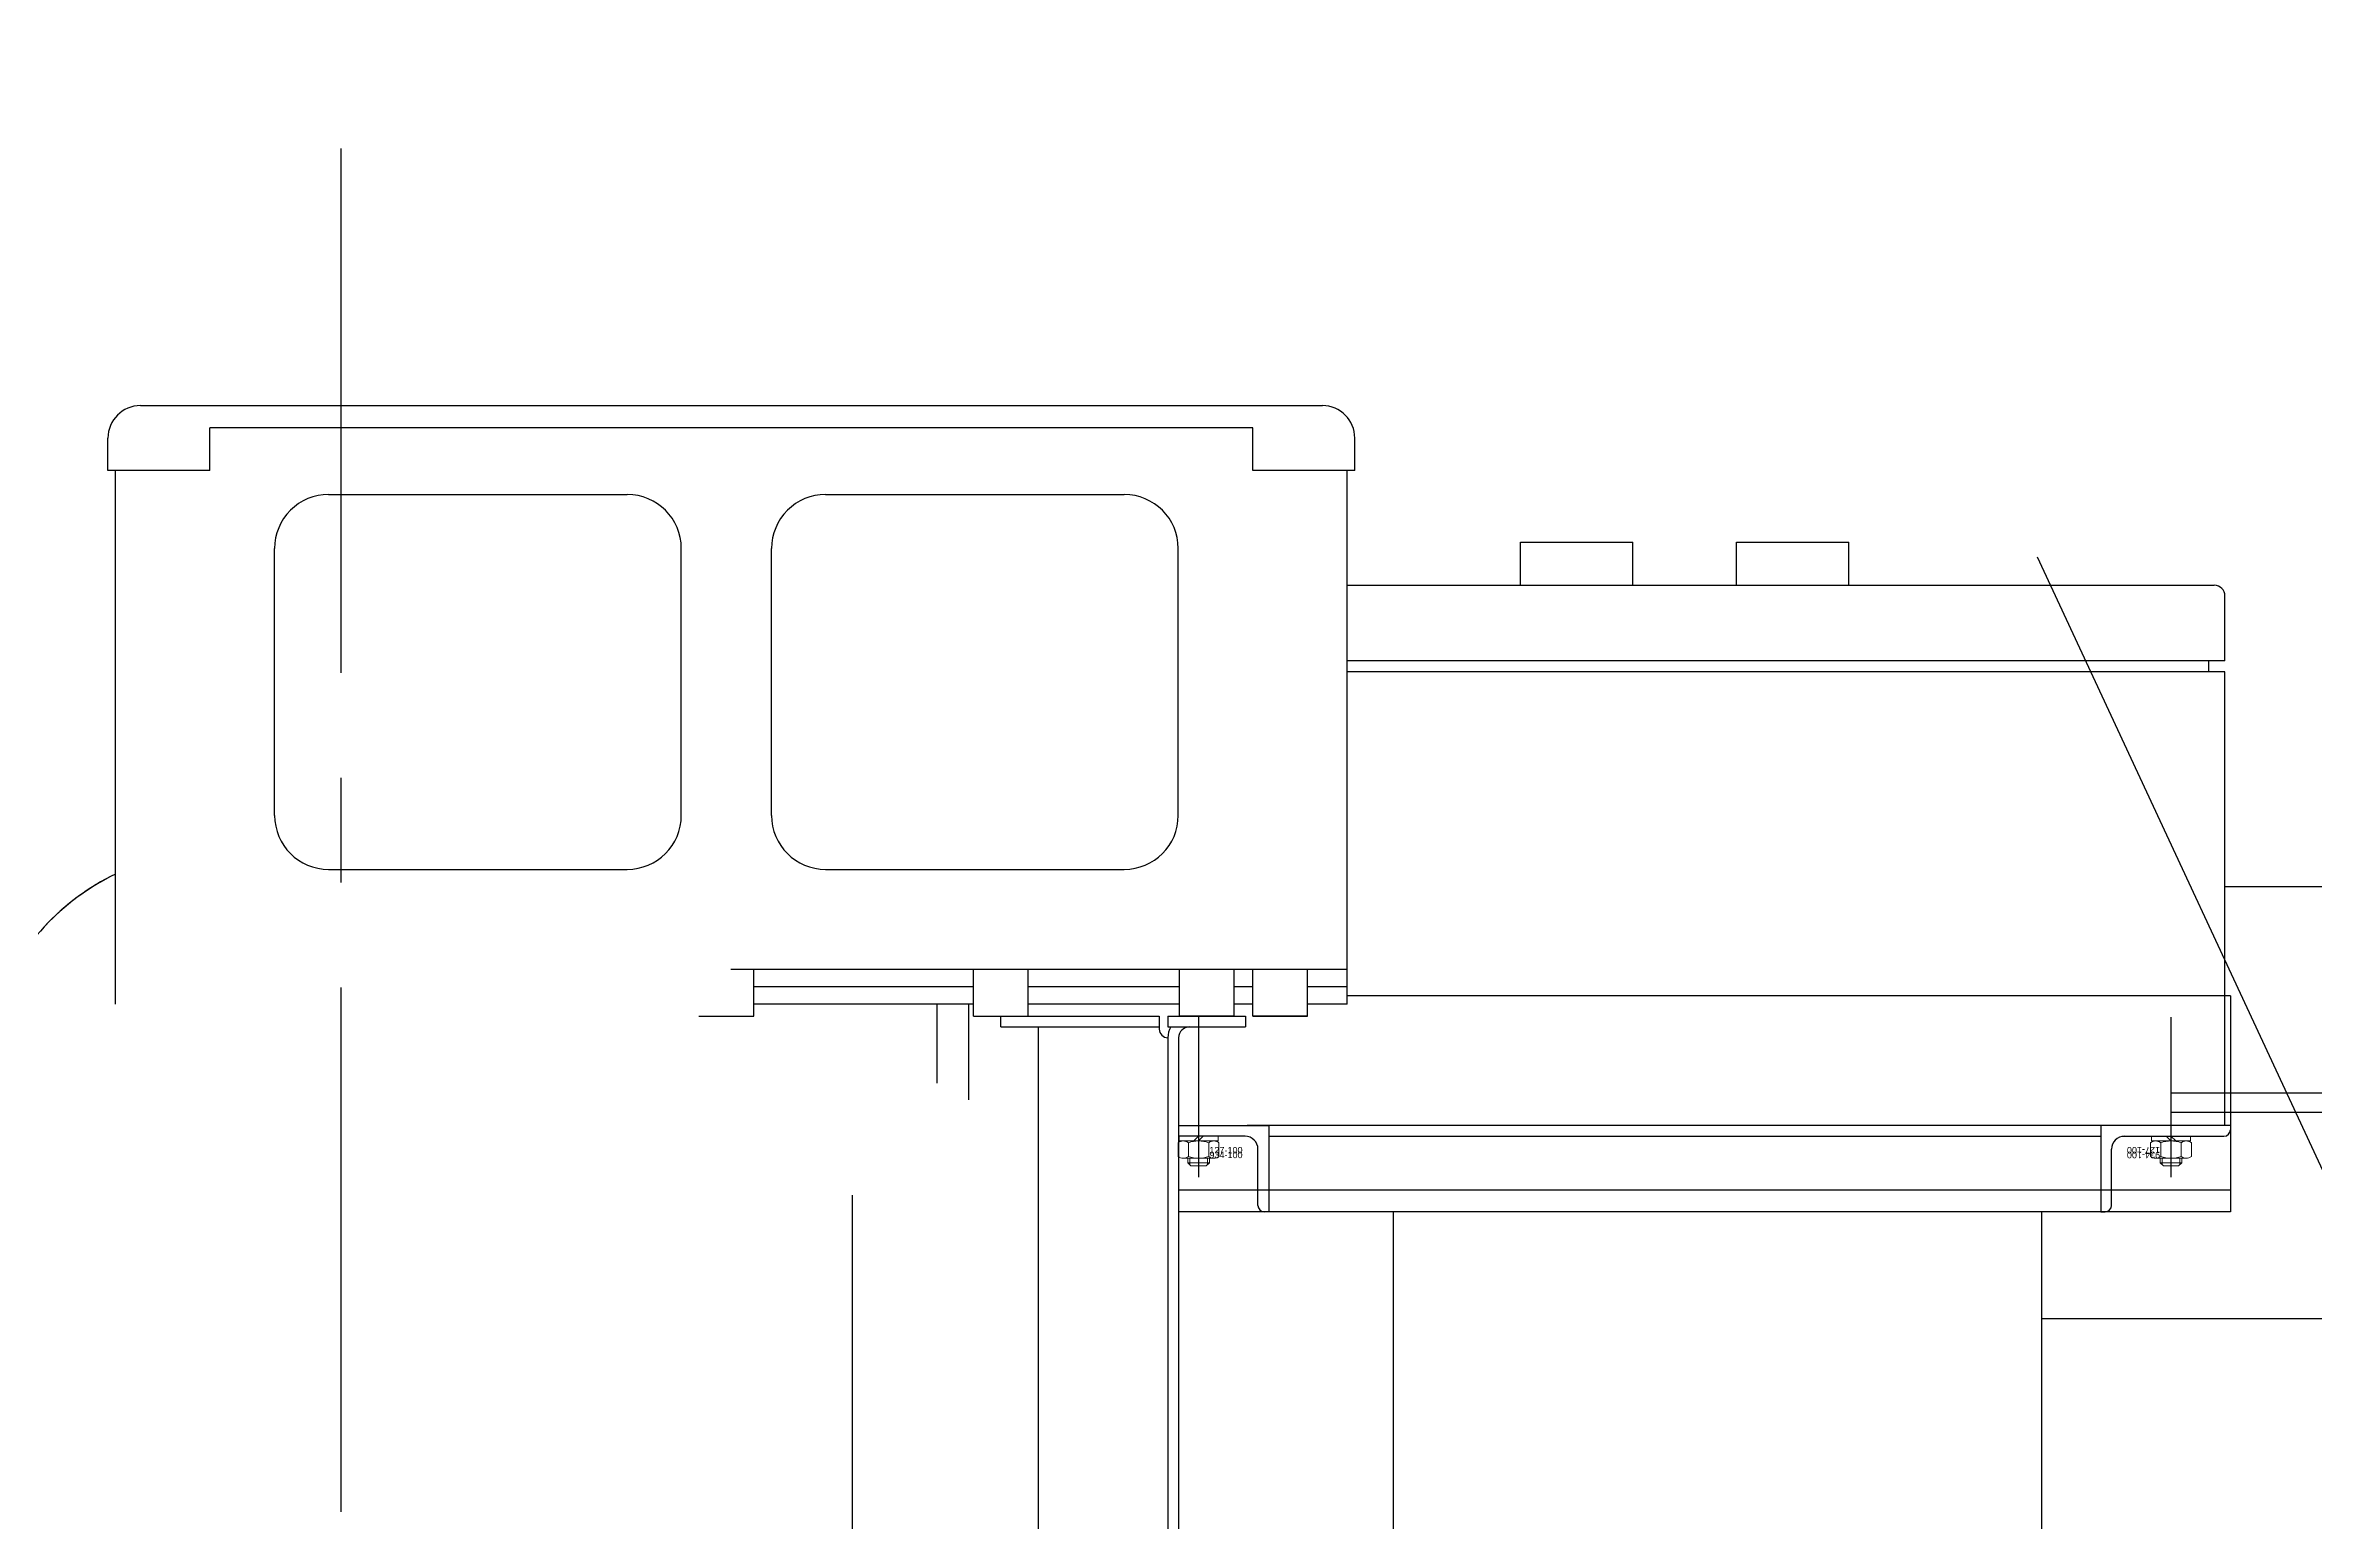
# Model space of a CAD drawing. Header units: millimetres. Extents: x 1638 to 3309, y -435 to 1865.
# Drawn here: x 2380.69 to 2386.1, y -372.32 to -368.8 of the extents above; entities that cross this region are included whole.
import ezdxf

# ---------------------------------------------------------------- set-up
doc = ezdxf.new("R2010")
doc.units = ezdxf.units.MM
for name, pattern in [('CENTER', [2, 1.25, -0.25, 0.25, -0.25]), ('HIDDEN', [9.525, 6.35, -3.175]), ('STRICHPUNKTIERT', [1, 0.5, -0.25, 0, -0.25])]:
    doc.linetypes.add(name, pattern=pattern)
for name, color, linetype in [('25D', 3, 'CENTER'), ('25H', 2, 'HIDDEN'), ('35C', 2, 'Continuous'), ('50C', 7, 'Continuous'), ('GRAPHICS', 2, 'Continuous'), ('MC_1_2_025', 2, 'Continuous'), ('MC_1_7_050', 7, 'Continuous'), ('MC_6_3_025', 3, 'Continuous'), ('MC_9_7_050', 7, 'Continuous'), ('Ref-1', 6, 'CENTER')]:
    doc.layers.add(name, color=color, linetype=linetype)
doc.layers.add('ballast', color=1, linetype='HIDDEN', lineweight=25)
doc.styles.get("Standard").update_dxf_attribs({"font": 'arial.ttf'})

# ---------------------------------------------------------------- blocks, each defined once
blk = doc.blocks.new('EXISTING BALLAST SYSTEM')
at = {"layer": '25D', "color": 8}
for p, q in [((2381.3922, -369.0448), (2381.3922, -379.0165)), ((2383.4367, -371.1153), (2383.4367, -371.4973)), ((2385.7548, -371.1153), (2385.7548, -371.4973)), ((2383.4367, -371.3074), (2383.4367, -371.4874)), ((2385.7548, -371.3074), (2385.7548, -371.4874)), ((2382.611, -371.5396), (2382.611, -376.5484))]:
    blk.add_line(p, q, dxfattribs=at)
at = {"layer": '25H', "color": 8}
for p, q in [((2385.7548, -371.2958), (2390.3331, -371.2958)), ((2385.7548, -371.3422), (2390.3331, -371.3422))]:
    blk.add_line(p, q, dxfattribs=at)
at = {"layer": '35C', "color": 8}
for p, q in [((2385.8835, -370.8039), (2390.3331, -370.8039)), ((2385.4461, -371.8341), (2386.6903, -371.8341))]:
    blk.add_line(p, q, dxfattribs=at)
at = {"layer": '50C', "color": 8}
for p, q in [((2384.2042, -370.0858), (2384.2042, -369.9828)), ((2384.2042, -369.9828), (2384.4721, -369.9828)), ((2384.4721, -370.0858), (2384.4721, -369.9828)), ((2384.7194, -369.9828), (2384.9872, -369.9828)), ((2384.7194, -370.0858), (2384.7194, -369.9828)), ((2384.9872, -370.0858), (2384.9872, -369.9828)), ((2383.7911, -370.0858), (2385.8578, -370.0858)), ((2385.8835, -370.2661), (2385.8835, -370.1116)), ((2385.8835, -370.2661), (2385.8835, -370.1116)), ((2385.8835, -370.2661), (2383.7911, -370.2661)), ((2385.8446, -370.2661), (2385.8446, -370.2919)), ((2385.8835, -370.2919), (2383.7911, -370.2919)), ((2385.8835, -371.3736), (2385.8835, -370.2919)), ((2385.8964, -371.0646), (2383.7911, -371.0646)), ((2385.8964, -371.0646), (2385.8964, -371.5797)), ((2383.3893, -371.3736), (2383.6041, -371.3736)), ((2383.5475, -371.3994), (2383.3893, -371.3994)), ((2385.6389, -371.3736), (2383.5526, -371.3736)), ((2383.6041, -371.3736), (2383.6041, -371.5797)), ((2383.6041, -371.3994), (2385.5873, -371.3994)), ((2385.8964, -371.3736), (2385.5873, -371.3736)), ((2385.5873, -371.3736), (2385.5873, -371.5797)), ((2385.6389, -371.3994), (2385.881, -371.3994)), ((2385.644, -371.3994), (2385.881, -371.3994)), ((2385.8964, -371.3736), (2385.8964, -371.3839)), ((2383.5784, -371.5642), (2383.5784, -371.4303)), ((2385.6131, -371.5642), (2385.6131, -371.4303)), ((2385.8964, -371.5282), (2383.3893, -371.5282)), ((2385.8964, -371.5797), (2383.3893, -371.5797)), ((2383.6041, -371.5797), (2383.5938, -371.5797)), ((2383.9007, -371.5797), (2383.9007, -376.5083)), ((2385.4461, -371.5797), (2385.4461, -376.5083)), ((2385.5873, -371.5797), (2385.5976, -371.5797))]:
    blk.add_line(p, q, dxfattribs=at)
for centre, radius, start, end in [((2385.8578, -370.1116), 0.0258, 0, 90), ((2383.5475, -371.4303), 0.0309, 0, 90), ((2385.644, -371.4303), 0.0309, 90, 180), ((2385.881, -371.3839), 0.0155, 270, 0), ((2383.5938, -371.5642), 0.0155, 180, 270), ((2385.5976, -371.5642), 0.0155, 270, 0)]:
    blk.add_arc(centre, radius, start, end, dxfattribs=at)
at = {"layer": 'GRAPHICS', "color": 8}
for p, q in [((2383.7319, -369.6578), (2380.9142, -369.6578)), ((2383.7319, -369.6578), (2380.9142, -369.6578)), ((2380.8369, -369.8123), (2380.8369, -369.735)), ((2380.8369, -369.8123), (2380.8369, -369.735)), ((2382.3161, -369.7103), (2381.08, -369.7103)), ((2381.08, -369.8123), (2381.08, -369.7103)), ((2383.566, -369.7103), (2382.3161, -369.7103)), ((2383.566, -369.8123), (2383.566, -369.7103)), ((2383.8091, -369.8123), (2383.8091, -369.735)), ((2383.8091, -369.8123), (2383.8091, -369.735)), ((2381.08, -369.8123), (2380.8369, -369.8123)), ((2380.8549, -369.8123), (2380.8369, -369.8123)), ((2380.8549, -371.0846), (2380.8549, -369.8123)), ((2380.8549, -370.7745), (2380.8549, -369.8123)), ((2383.8091, -369.8123), (2383.566, -369.8123)), ((2383.7911, -371.0846), (2383.7911, -369.8123)), ((2383.7911, -371.0846), (2383.7911, -369.8123)), ((2383.8091, -369.8123), (2383.7911, -369.8123)), ((2381.3629, -369.8695), (2382.0748, -369.8695)), ((2381.3629, -369.8695), (2382.0748, -369.8695)), ((2382.5476, -369.8695), (2383.2595, -369.8695)), ((2382.5476, -369.8695), (2383.2595, -369.8695)), ((2381.2341, -370.6344), (2381.2341, -369.9983)), ((2381.2341, -370.6344), (2381.2341, -369.9983)), ((2382.2035, -370.6344), (2382.2035, -369.9983)), ((2382.2035, -370.6344), (2382.2035, -369.9983)), ((2382.4188, -370.6344), (2382.4188, -369.9983)), ((2382.4188, -370.6344), (2382.4188, -369.9983)), ((2383.3883, -370.6344), (2383.3883, -369.9983)), ((2383.3883, -370.6344), (2383.3883, -369.9983)), ((2381.3629, -370.7632), (2382.0748, -370.7632)), ((2381.3629, -370.7632), (2382.0748, -370.7632)), ((2382.5476, -370.7632), (2383.2595, -370.7632)), ((2382.5476, -370.7632), (2383.2595, -370.7632)), ((2383.7911, -371.0022), (2382.3218, -371.0022)), ((2382.3766, -371.113), (2382.3766, -371.0022)), ((2382.9, -371.113), (2382.9, -371.0022)), ((2383.0308, -371.113), (2383.0308, -371.0022)), ((2383.3909, -371.113), (2383.3909, -371.0022)), ((2383.3909, -371.113), (2383.3909, -371.0022)), ((2383.5217, -371.113), (2383.5217, -371.0022)), ((2383.5217, -371.113), (2383.5217, -371.0022)), ((2383.5217, -371.113), (2383.5217, -371.0022)), ((2383.566, -371.113), (2383.566, -371.0022)), ((2383.566, -371.113), (2383.566, -371.0022)), ((2383.6968, -371.113), (2383.6968, -371.0022)), ((2383.6968, -371.113), (2383.6968, -371.0022)), ((2382.9, -371.0434), (2382.3766, -371.0434)), ((2382.9, -371.0847), (2382.3766, -371.0847)), ((2382.8126, -371.0847), (2382.8126, -371.2727)), ((2382.8886, -371.0847), (2382.8886, -371.3126)), ((2383.3909, -371.0434), (2383.0308, -371.0434)), ((2383.3909, -371.0846), (2383.0308, -371.0847)), ((2383.566, -371.0434), (2383.5217, -371.0434)), ((2383.566, -371.0846), (2383.5217, -371.0846)), ((2383.5217, -371.113), (2383.5217, -371.0846)), ((2383.566, -371.0846), (2383.5217, -371.0846)), ((2383.566, -371.113), (2383.566, -371.0846)), ((2383.7911, -371.0434), (2383.6968, -371.0434)), ((2383.7911, -371.0846), (2383.6968, -371.0846)), ((2383.7911, -371.0846), (2383.6968, -371.0846)), ((2383.6968, -371.113), (2383.6968, -371.0846)), ((2382.2458, -371.113), (2382.3766, -371.113)), ((2382.9, -371.113), (2383.0308, -371.113)), ((2382.9654, -371.1387), (2382.9654, -371.113)), ((2382.9654, -371.113), (2383.343, -371.113)), ((2382.9654, -371.1387), (2383.343, -371.1387)), ((2383.0545, -371.1387), (2383.0545, -376.9493)), ((2383.343, -371.113), (2383.343, -371.1439)), ((2383.3636, -371.113), (2383.549, -371.113)), ((2383.3636, -371.113), (2383.3636, -371.1387)), ((2383.3636, -371.113), (2383.3636, -371.1387)), ((2383.3636, -371.113), (2383.3636, -371.1387)), ((2383.3636, -371.1387), (2383.549, -371.1387)), ((2383.5217, -371.113), (2383.3909, -371.113)), ((2383.3909, -371.113), (2383.5217, -371.113)), ((2383.4151, -371.1387), (2383.549, -371.1387)), ((2383.5217, -371.113), (2383.549, -371.113)), ((2383.549, -371.113), (2383.549, -371.1387)), ((2383.549, -371.113), (2383.549, -371.1387)), ((2383.566, -371.113), (2383.6968, -371.113)), ((2383.566, -371.113), (2383.6968, -371.113)), ((2383.6968, -371.113), (2383.566, -371.113)), ((2383.3636, -371.1645), (2383.3636, -376.9235)), ((2383.3893, -371.1642), (2383.3893, -376.9238)), ((2383.3893, -371.1642), (2383.3893, -376.9238))]:
    blk.add_line(p, q, dxfattribs=at)
for centre, radius, start, end in [((2380.9142, -369.735), 0.0773, 90, 180), ((2380.9142, -369.735), 0.0773, 90, 180), ((2383.7319, -369.735), 0.0773, 0, 90), ((2383.7319, -369.735), 0.0773, 0, 90), ((2381.3629, -369.9983), 0.1288, 89.9995, 180), ((2381.3629, -369.9983), 0.1288, 89.9995, 180), ((2382.0748, -369.9983), 0.1288, 0, 89.9995), ((2382.0748, -369.9983), 0.1288, 0, 89.9995), ((2382.5476, -369.9983), 0.1288, 89.9989, 180), ((2382.5476, -369.9983), 0.1288, 89.9989, 180), ((2383.2595, -369.9983), 0.1288, 0, 89.9995), ((2383.2595, -369.9983), 0.1288, 0, 89.9995), ((2381.3629, -370.6344), 0.1288, 180, 270), ((2381.3629, -370.6344), 0.1288, 180, 270), ((2382.0748, -370.6344), 0.1288, 270, 0), ((2382.0748, -370.6344), 0.1288, 270, 0), ((2382.5476, -370.6344), 0.1288, 180, 270), ((2382.5476, -370.6344), 0.1288, 180, 270), ((2383.2595, -370.6344), 0.1288, 270, 0), ((2383.2595, -370.6344), 0.1288, 270, 0), ((2381.1007, -371.2851), 0.5666, 115.704, 158.7848), ((2381.1007, -371.2851), 0.5666, 115.704, 136.7893), ((2383.3636, -371.1439), 0.0206, 180, 270), ((2383.4151, -371.1645), 0.0515, 149.9998, 180), ((2383.4151, -371.1645), 0.0258, 90, 180), ((2383.4151, -371.1645), 0.0258, 90, 180)]:
    blk.add_arc(centre, radius, start, end, dxfattribs=at)
at = {"layer": 'MC_1_2_025', "color": 8, "lineweight": 0}
for p, q in [((2383.4157, -371.4519), (2383.4157, -371.4674)), ((2383.4577, -371.4519), (2383.4577, -371.4674)), ((2385.7337, -371.4519), (2385.7337, -371.4674)), ((2385.7758, -371.4519), (2385.7758, -371.4674))]:
    blk.add_line(p, q, dxfattribs=at)
at = {"layer": 'MC_1_7_050', "color": 8, "lineweight": 0}
for p, q in [((2383.388, -371.4149), (2383.388, -371.4478)), ((2383.3904, -371.3994), (2383.3904, -371.4107)), ((2383.4831, -371.3994), (2383.3904, -371.3994)), ((2383.3904, -371.4107), (2383.4831, -371.4107)), ((2383.4002, -371.4107), (2383.4732, -371.4107)), ((2383.4124, -371.4149), (2383.4124, -371.4478)), ((2383.4367, -371.3994), (2383.4254, -371.4107)), ((2383.4481, -371.3994), (2383.4367, -371.4107)), ((2383.4611, -371.4149), (2383.4611, -371.4478)), ((2383.4831, -371.4107), (2383.4831, -371.3994)), ((2383.4854, -371.4149), (2383.4854, -371.4478)), ((2385.7061, -371.4149), (2385.7061, -371.4478)), ((2385.7084, -371.4107), (2385.7084, -371.3994)), ((2385.7084, -371.3994), (2385.8011, -371.3994)), ((2385.8011, -371.4107), (2385.7084, -371.4107)), ((2385.7913, -371.4107), (2385.7182, -371.4107)), ((2385.7304, -371.4149), (2385.7304, -371.4478)), ((2385.7434, -371.3994), (2385.7548, -371.4107)), ((2385.7548, -371.3994), (2385.7661, -371.4107)), ((2385.7791, -371.4149), (2385.7791, -371.4478)), ((2385.8011, -371.3994), (2385.8011, -371.4107)), ((2385.8034, -371.4149), (2385.8034, -371.4478)), ((2383.4732, -371.4519), (2383.4002, -371.4519)), ((2383.411, -371.4519), (2383.411, -371.4626)), ((2383.4625, -371.4626), (2383.411, -371.4626)), ((2383.411, -371.4626), (2383.4187, -371.4704)), ((2383.4187, -371.4704), (2383.4547, -371.4704)), ((2383.4547, -371.4704), (2383.4625, -371.4626)), ((2383.4625, -371.4626), (2383.4625, -371.4519)), ((2383.4625, -371.4519), (2383.4625, -371.4626)), ((2385.7182, -371.4519), (2385.7913, -371.4519)), ((2385.729, -371.4626), (2385.729, -371.4519)), ((2385.729, -371.4519), (2385.729, -371.4626)), ((2385.729, -371.4626), (2385.7805, -371.4626)), ((2385.7367, -371.4704), (2385.729, -371.4626)), ((2385.7728, -371.4704), (2385.7367, -371.4704)), ((2385.7805, -371.4626), (2385.7728, -371.4704)), ((2385.7805, -371.4519), (2385.7805, -371.4626))]:
    blk.add_line(p, q, dxfattribs=at)
for centre, radius, start, end in [((2383.4002, -371.4305), 0.0198, 52.1217, 127.8783), ((2383.4367, -371.4837), 0.073, 70.529, 109.471), ((2383.4732, -371.4305), 0.0198, 52.1217, 127.8783), ((2385.7182, -371.4305), 0.0198, 52.1217, 127.8783), ((2385.7548, -371.4837), 0.073, 70.529, 109.471), ((2385.7913, -371.4305), 0.0198, 52.1217, 127.8783), ((2383.4002, -371.4321), 0.0198, 232.1217, 307.8783), ((2383.4367, -371.3789), 0.073, 250.5288, 289.4715), ((2383.4732, -371.4321), 0.0198, 232.1217, 307.8783), ((2385.7182, -371.4321), 0.0198, 232.1217, 307.8783), ((2385.7548, -371.3789), 0.073, 250.5285, 289.4712), ((2385.7913, -371.4321), 0.0198, 232.1217, 307.8783)]:
    blk.add_arc(centre, radius, start, end, dxfattribs=at)
at = {"layer": 'MC_6_3_025', "color": 8, "linetype": 'STRICHPUNKTIERT', "lineweight": 0}
for p, q in [((2383.4367, -371.4035), (2383.4367, -371.4776)), ((2385.7548, -371.4035), (2385.7548, -371.4776))]:
    blk.add_line(p, q, dxfattribs=at)
at = {"layer": 'Ref-1', "color": 8, "linetype": 'HIDDEN'}
blk.add_line((2381.4209, -361.381), (2387.3074, -374.044), dxfattribs=at)
at = {"layer": 'MC_9_7_050', "color": 8, "lineweight": 0}
for s, p in [('934-100', (2383.4625, -371.4517)), ('127-100', (2383.4625, -371.4404))]:
    blk.add_text(s, height=0.01545, dxfattribs=at).set_placement(p)
for s, p in [('127-100', (2385.729, -371.4251)), ('934-100', (2385.729, -371.4365))]:
    blk.add_text(s, height=0.01545, rotation=180, dxfattribs=at).set_placement(p)

msp = doc.modelspace()

# ---------------------------------------------------------------- block references
at = {"layer": 'ballast'}
msp.add_blockref('EXISTING BALLAST SYSTEM', (0, 0), dxfattribs=at)

doc.saveas('drawing.dxf')
